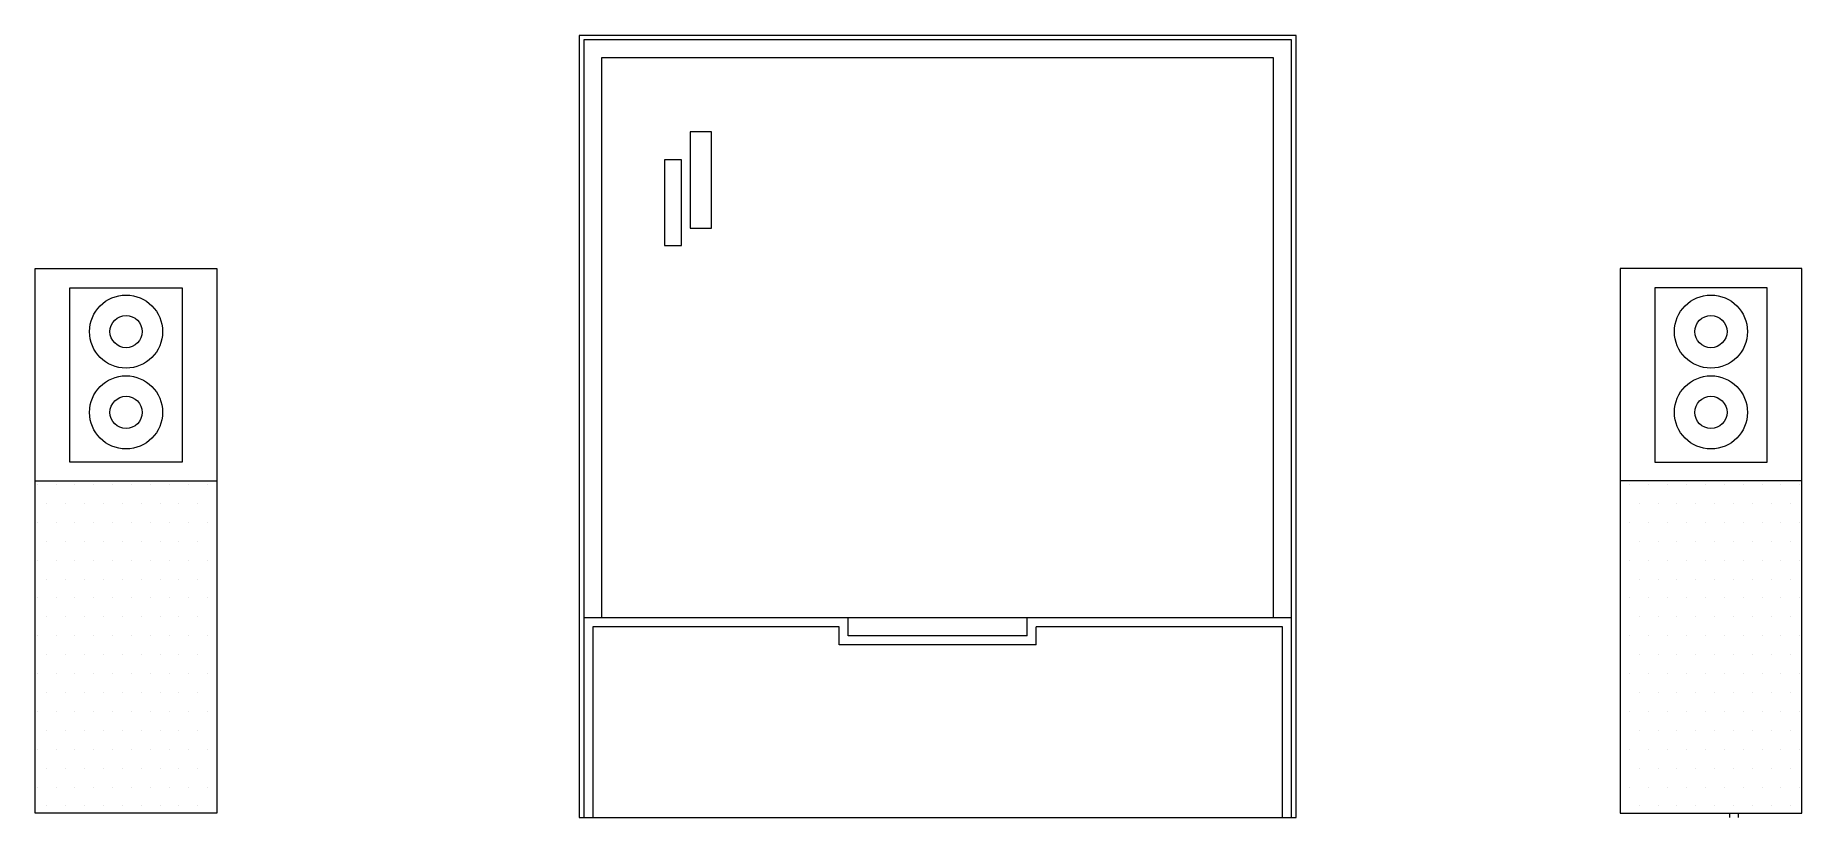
# Model space of a CAD drawing. Header units: millimetres. Extents: x 0 to 2044, y 0 to 905.
import ezdxf

# ---------------------------------------------------------------- set-up
doc = ezdxf.new("R2010")
doc.units = ezdxf.units.MM
doc.layers.add('Furniture_家具立面', color=80, linetype='Continuous', lineweight=9)

msp = doc.modelspace()

# ---------------------------------------------------------------- linework, layer by layer
at = {"layer": 'Furniture_家具立面'}
for p, q in [((629.5, 904.9, 0), (629.5, 0, 0)), ((1459, 904.9, 0), (629.5, 904.9, 0)), ((634.7, 899.7, 0), (634.7, 0, 0)), ((1453.8, 899.7, 0), (634.7, 899.7, 0)), ((1453.8, 0, 0), (1453.8, 899.7, 0)), ((1459, 0, 0), (1459, 904.9, 0)), ((655.4, 879, 0), (655.4, 231, 0)), ((1433, 879, 0), (655.4, 879, 0)), ((1433, 231, 0), (1433, 879, 0)), ((757.8, 793.1, 0), (757.8, 681.8, 0)), ((782.5, 793.1, 0), (757.8, 793.1, 0)), ((782.5, 681.8, 0), (782.5, 793.1, 0)), ((728.1, 760.9, 0), (728.1, 662, 0)), ((747.9, 760.9, 0), (728.1, 760.9, 0)), ((747.9, 662, 0), (747.9, 760.9, 0)), ((757.8, 681.8, 0), (782.5, 681.8, 0)), ((728.1, 662, 0), (747.9, 662, 0)), ((0, 635.3, 0), (210, 635.3, 0)), ((0, 5.3, 0), (0, 635.3, 0)), ((210, 635.3, 0), (210, 5.3, 0)), ((1834.2, 635.3, 0), (1834.2, 5.3, 0)), ((2044.2, 635.3, 0), (1834.2, 635.3, 0)), ((2044.2, 5.3, 0), (2044.2, 635.3, 0)), ((40.1, 612.8, 0), (169.9, 612.8, 0)), ((40.1, 411.3, 0), (40.1, 612.8, 0)), ((169.9, 612.8, 0), (169.9, 411.3, 0)), ((1874.3, 612.8, 0), (1874.3, 411.3, 0)), ((2004.1, 612.8, 0), (1874.3, 612.8, 0)), ((2004.1, 411.3, 0), (2004.1, 612.8, 0)), ((169.9, 411.3, 0), (40.1, 411.3, 0)), ((1874.3, 411.3, 0), (2004.1, 411.3, 0)), ((0, 389.7, 0), (210, 389.7, 0)), ((2044.2, 389.7, 0), (1834.2, 389.7, 0)), ((2.1, 385.4, 0), (2.1, 385.4, 0)), ((24, 385.4, 0), (24, 385.4, 0)), ((45.9, 385.4, 0), (45.9, 385.4, 0)), ((67.7, 385.4, 0), (67.7, 385.4, 0)), ((89.6, 385.4, 0), (89.6, 385.4, 0)), ((111.5, 385.4, 0), (111.5, 385.4, 0)), ((133.4, 385.4, 0), (133.4, 385.4, 0)), ((155.2, 385.4, 0), (155.2, 385.4, 0)), ((177.1, 385.4, 0), (177.1, 385.4, 0)), ((199, 385.4, 0), (199, 385.4, 0)), ((1845.2, 385.4, 0), (1845.2, 385.4, 0)), ((1867.1, 385.4, 0), (1867.1, 385.4, 0)), ((1888.9, 385.4, 0), (1888.9, 385.4, 0)), ((1910.8, 385.4, 0), (1910.8, 385.4, 0)), ((1932.7, 385.4, 0), (1932.7, 385.4, 0)), ((1954.6, 385.4, 0), (1954.6, 385.4, 0)), ((1976.4, 385.4, 0), (1976.4, 385.4, 0)), ((1998.3, 385.4, 0), (1998.3, 385.4, 0)), ((2020.2, 385.4, 0), (2020.2, 385.4, 0)), ((2042.1, 385.4, 0), (2042.1, 385.4, 0)), ((13.1, 363.5, 0), (13.1, 363.5, 0)), ((34.9, 363.5, 0), (34.9, 363.5, 0)), ((56.8, 363.5, 0), (56.8, 363.5, 0)), ((78.7, 363.5, 0), (78.7, 363.5, 0)), ((100.6, 363.5, 0), (100.6, 363.5, 0)), ((122.4, 363.5, 0), (122.4, 363.5, 0)), ((144.3, 363.5, 0), (144.3, 363.5, 0)), ((166.2, 363.5, 0), (166.2, 363.5, 0)), ((188.1, 363.5, 0), (188.1, 363.5, 0)), ((209.9, 363.5, 0), (209.9, 363.5, 0)), ((1834.3, 363.5, 0), (1834.3, 363.5, 0)), ((1856.1, 363.5, 0), (1856.1, 363.5, 0)), ((1878, 363.5, 0), (1878, 363.5, 0)), ((1899.9, 363.5, 0), (1899.9, 363.5, 0)), ((1921.8, 363.5, 0), (1921.8, 363.5, 0)), ((1943.6, 363.5, 0), (1943.6, 363.5, 0)), ((1965.5, 363.5, 0), (1965.5, 363.5, 0)), ((1987.4, 363.5, 0), (1987.4, 363.5, 0)), ((2009.3, 363.5, 0), (2009.3, 363.5, 0)), ((2031.1, 363.5, 0), (2031.1, 363.5, 0)), ((2.1, 341.6, 0), (2.1, 341.6, 0)), ((24, 341.6, 0), (24, 341.6, 0)), ((45.9, 341.6, 0), (45.9, 341.6, 0)), ((67.7, 341.6, 0), (67.7, 341.6, 0)), ((89.6, 341.6, 0), (89.6, 341.6, 0)), ((111.5, 341.6, 0), (111.5, 341.6, 0)), ((133.4, 341.6, 0), (133.4, 341.6, 0)), ((155.2, 341.6, 0), (155.2, 341.6, 0)), ((177.1, 341.6, 0), (177.1, 341.6, 0)), ((199, 341.6, 0), (199, 341.6, 0)), ((1845.2, 341.6, 0), (1845.2, 341.6, 0)), ((1867.1, 341.6, 0), (1867.1, 341.6, 0)), ((1888.9, 341.6, 0), (1888.9, 341.6, 0)), ((1910.8, 341.6, 0), (1910.8, 341.6, 0)), ((1932.7, 341.6, 0), (1932.7, 341.6, 0)), ((1954.6, 341.6, 0), (1954.6, 341.6, 0)), ((1976.4, 341.6, 0), (1976.4, 341.6, 0)), ((1998.3, 341.6, 0), (1998.3, 341.6, 0)), ((2020.2, 341.6, 0), (2020.2, 341.6, 0)), ((2042.1, 341.6, 0), (2042.1, 341.6, 0)), ((13.1, 319.8, 0), (13.1, 319.8, 0)), ((34.9, 319.8, 0), (34.9, 319.8, 0)), ((56.8, 319.8, 0), (56.8, 319.8, 0)), ((78.7, 319.8, 0), (78.7, 319.8, 0)), ((100.6, 319.8, 0), (100.6, 319.8, 0)), ((122.4, 319.8, 0), (122.4, 319.8, 0)), ((144.3, 319.8, 0), (144.3, 319.8, 0)), ((166.2, 319.8, 0), (166.2, 319.8, 0)), ((188.1, 319.8, 0), (188.1, 319.8, 0)), ((209.9, 319.8, 0), (209.9, 319.8, 0)), ((1834.3, 319.8, 0), (1834.3, 319.8, 0)), ((1856.1, 319.8, 0), (1856.1, 319.8, 0)), ((1878, 319.8, 0), (1878, 319.8, 0)), ((1899.9, 319.8, 0), (1899.9, 319.8, 0)), ((1921.8, 319.8, 0), (1921.8, 319.8, 0)), ((1943.6, 319.8, 0), (1943.6, 319.8, 0)), ((1965.5, 319.8, 0), (1965.5, 319.8, 0)), ((1987.4, 319.8, 0), (1987.4, 319.8, 0)), ((2009.3, 319.8, 0), (2009.3, 319.8, 0)), ((2031.1, 319.8, 0), (2031.1, 319.8, 0)), ((2.1, 297.9, 0), (2.1, 297.9, 0)), ((24, 297.9, 0), (24, 297.9, 0)), ((45.9, 297.9, 0), (45.9, 297.9, 0)), ((67.7, 297.9, 0), (67.7, 297.9, 0)), ((89.6, 297.9, 0), (89.6, 297.9, 0)), ((111.5, 297.9, 0), (111.5, 297.9, 0)), ((133.4, 297.9, 0), (133.4, 297.9, 0)), ((155.2, 297.9, 0), (155.2, 297.9, 0)), ((177.1, 297.9, 0), (177.1, 297.9, 0)), ((199, 297.9, 0), (199, 297.9, 0)), ((1845.2, 297.9, 0), (1845.2, 297.9, 0)), ((1867.1, 297.9, 0), (1867.1, 297.9, 0)), ((1888.9, 297.9, 0), (1888.9, 297.9, 0)), ((1910.8, 297.9, 0), (1910.8, 297.9, 0)), ((1932.7, 297.9, 0), (1932.7, 297.9, 0)), ((1954.6, 297.9, 0), (1954.6, 297.9, 0)), ((1976.4, 297.9, 0), (1976.4, 297.9, 0)), ((1998.3, 297.9, 0), (1998.3, 297.9, 0)), ((2020.2, 297.9, 0), (2020.2, 297.9, 0)), ((2042.1, 297.9, 0), (2042.1, 297.9, 0)), ((13.1, 276, 0), (13.1, 276, 0)), ((34.9, 276, 0), (34.9, 276, 0)), ((56.8, 276, 0), (56.8, 276, 0)), ((78.7, 276, 0), (78.7, 276, 0)), ((100.6, 276, 0), (100.6, 276, 0)), ((122.4, 276, 0), (122.4, 276, 0)), ((144.3, 276, 0), (144.3, 276, 0)), ((166.2, 276, 0), (166.2, 276, 0)), ((188.1, 276, 0), (188.1, 276, 0)), ((209.9, 276, 0), (209.9, 276, 0)), ((1834.3, 276, 0), (1834.3, 276, 0)), ((1856.1, 276, 0), (1856.1, 276, 0)), ((1878, 276, 0), (1878, 276, 0)), ((1899.9, 276, 0), (1899.9, 276, 0)), ((1921.8, 276, 0), (1921.8, 276, 0)), ((1943.6, 276, 0), (1943.6, 276, 0)), ((1965.5, 276, 0), (1965.5, 276, 0)), ((1987.4, 276, 0), (1987.4, 276, 0)), ((2009.3, 276, 0), (2009.3, 276, 0)), ((2031.1, 276, 0), (2031.1, 276, 0)), ((2.1, 254.1, 0), (2.1, 254.1, 0)), ((24, 254.1, 0), (24, 254.1, 0)), ((45.9, 254.1, 0), (45.9, 254.1, 0)), ((67.7, 254.1, 0), (67.7, 254.1, 0)), ((89.6, 254.1, 0), (89.6, 254.1, 0)), ((111.5, 254.1, 0), (111.5, 254.1, 0)), ((133.4, 254.1, 0), (133.4, 254.1, 0)), ((155.2, 254.1, 0), (155.2, 254.1, 0)), ((177.1, 254.1, 0), (177.1, 254.1, 0)), ((199, 254.1, 0), (199, 254.1, 0)), ((1845.2, 254.1, 0), (1845.2, 254.1, 0)), ((1867.1, 254.1, 0), (1867.1, 254.1, 0)), ((1888.9, 254.1, 0), (1888.9, 254.1, 0)), ((1910.8, 254.1, 0), (1910.8, 254.1, 0)), ((1932.7, 254.1, 0), (1932.7, 254.1, 0)), ((1954.6, 254.1, 0), (1954.6, 254.1, 0)), ((1976.4, 254.1, 0), (1976.4, 254.1, 0)), ((1998.3, 254.1, 0), (1998.3, 254.1, 0)), ((2020.2, 254.1, 0), (2020.2, 254.1, 0)), ((2042.1, 254.1, 0), (2042.1, 254.1, 0)), ((13.1, 232.3, 0), (13.1, 232.3, 0)), ((34.9, 232.3, 0), (34.9, 232.3, 0)), ((56.8, 232.3, 0), (56.8, 232.3, 0)), ((78.7, 232.3, 0), (78.7, 232.3, 0)), ((100.6, 232.3, 0), (100.6, 232.3, 0)), ((122.4, 232.3, 0), (122.4, 232.3, 0)), ((144.3, 232.3, 0), (144.3, 232.3, 0)), ((166.2, 232.3, 0), (166.2, 232.3, 0)), ((188.1, 232.3, 0), (188.1, 232.3, 0)), ((209.9, 232.3, 0), (209.9, 232.3, 0)), ((1453.8, 231, 0), (634.7, 231, 0)), ((940.6, 210.2, 0), (940.6, 231, 0)), ((1147.9, 210.2, 0), (1147.9, 231, 0)), ((1834.3, 232.3, 0), (1834.3, 232.3, 0)), ((1856.1, 232.3, 0), (1856.1, 232.3, 0)), ((1878, 232.3, 0), (1878, 232.3, 0)), ((1899.9, 232.3, 0), (1899.9, 232.3, 0)), ((1921.8, 232.3, 0), (1921.8, 232.3, 0)), ((1943.6, 232.3, 0), (1943.6, 232.3, 0)), ((1965.5, 232.3, 0), (1965.5, 232.3, 0)), ((1987.4, 232.3, 0), (1987.4, 232.3, 0)), ((2009.3, 232.3, 0), (2009.3, 232.3, 0)), ((2031.1, 232.3, 0), (2031.1, 232.3, 0)), ((2.1, 210.4, 0), (2.1, 210.4, 0)), ((24, 210.4, 0), (24, 210.4, 0)), ((45.9, 210.4, 0), (45.9, 210.4, 0)), ((67.7, 210.4, 0), (67.7, 210.4, 0)), ((89.6, 210.4, 0), (89.6, 210.4, 0)), ((111.5, 210.4, 0), (111.5, 210.4, 0)), ((133.4, 210.4, 0), (133.4, 210.4, 0)), ((155.2, 210.4, 0), (155.2, 210.4, 0)), ((177.1, 210.4, 0), (177.1, 210.4, 0)), ((199, 210.4, 0), (199, 210.4, 0)), ((645.1, 220.6, 0), (645.1, 0, 0)), ((930.2, 220.6, 0), (645.1, 220.6, 0)), ((930.2, 199.9, 0), (930.2, 220.6, 0)), ((1147.9, 210.2, 0), (940.6, 210.2, 0)), ((1443.4, 220.6, 0), (1158.3, 220.6, 0)), ((1158.3, 199.9, 0), (1158.3, 220.6, 0)), ((1443.4, 0, 0), (1443.4, 220.6, 0)), ((1845.2, 210.4, 0), (1845.2, 210.4, 0)), ((1867.1, 210.4, 0), (1867.1, 210.4, 0)), ((1888.9, 210.4, 0), (1888.9, 210.4, 0)), ((1910.8, 210.4, 0), (1910.8, 210.4, 0)), ((1932.7, 210.4, 0), (1932.7, 210.4, 0)), ((1954.6, 210.4, 0), (1954.6, 210.4, 0)), ((1976.4, 210.4, 0), (1976.4, 210.4, 0)), ((1998.3, 210.4, 0), (1998.3, 210.4, 0)), ((2020.2, 210.4, 0), (2020.2, 210.4, 0)), ((2042.1, 210.4, 0), (2042.1, 210.4, 0)), ((13.1, 188.5, 0), (13.1, 188.5, 0)), ((34.9, 188.5, 0), (34.9, 188.5, 0)), ((56.8, 188.5, 0), (56.8, 188.5, 0)), ((78.7, 188.5, 0), (78.7, 188.5, 0)), ((100.6, 188.5, 0), (100.6, 188.5, 0)), ((122.4, 188.5, 0), (122.4, 188.5, 0)), ((144.3, 188.5, 0), (144.3, 188.5, 0)), ((166.2, 188.5, 0), (166.2, 188.5, 0)), ((188.1, 188.5, 0), (188.1, 188.5, 0)), ((209.9, 188.5, 0), (209.9, 188.5, 0)), ((1158.3, 199.9, 0), (930.2, 199.9, 0)), ((1834.3, 188.5, 0), (1834.3, 188.5, 0)), ((1856.1, 188.5, 0), (1856.1, 188.5, 0)), ((1878, 188.5, 0), (1878, 188.5, 0)), ((1899.9, 188.5, 0), (1899.9, 188.5, 0)), ((1921.8, 188.5, 0), (1921.8, 188.5, 0)), ((1943.6, 188.5, 0), (1943.6, 188.5, 0)), ((1965.5, 188.5, 0), (1965.5, 188.5, 0)), ((1987.4, 188.5, 0), (1987.4, 188.5, 0)), ((2009.3, 188.5, 0), (2009.3, 188.5, 0)), ((2031.1, 188.5, 0), (2031.1, 188.5, 0)), ((2.1, 166.6, 0), (2.1, 166.6, 0)), ((24, 166.6, 0), (24, 166.6, 0)), ((45.9, 166.6, 0), (45.9, 166.6, 0)), ((67.7, 166.6, 0), (67.7, 166.6, 0)), ((89.6, 166.6, 0), (89.6, 166.6, 0)), ((111.5, 166.6, 0), (111.5, 166.6, 0)), ((133.4, 166.6, 0), (133.4, 166.6, 0)), ((155.2, 166.6, 0), (155.2, 166.6, 0)), ((177.1, 166.6, 0), (177.1, 166.6, 0)), ((199, 166.6, 0), (199, 166.6, 0)), ((1845.2, 166.6, 0), (1845.2, 166.6, 0)), ((1867.1, 166.6, 0), (1867.1, 166.6, 0)), ((1888.9, 166.6, 0), (1888.9, 166.6, 0)), ((1910.8, 166.6, 0), (1910.8, 166.6, 0)), ((1932.7, 166.6, 0), (1932.7, 166.6, 0)), ((1954.6, 166.6, 0), (1954.6, 166.6, 0)), ((1976.4, 166.6, 0), (1976.4, 166.6, 0)), ((1998.3, 166.6, 0), (1998.3, 166.6, 0)), ((2020.2, 166.6, 0), (2020.2, 166.6, 0)), ((2042.1, 166.6, 0), (2042.1, 166.6, 0)), ((13.1, 144.8, 0), (13.1, 144.8, 0)), ((34.9, 144.8, 0), (34.9, 144.8, 0)), ((56.8, 144.8, 0), (56.8, 144.8, 0)), ((78.7, 144.8, 0), (78.7, 144.8, 0)), ((100.6, 144.8, 0), (100.6, 144.8, 0)), ((122.4, 144.8, 0), (122.4, 144.8, 0)), ((144.3, 144.8, 0), (144.3, 144.8, 0)), ((166.2, 144.8, 0), (166.2, 144.8, 0)), ((188.1, 144.8, 0), (188.1, 144.8, 0)), ((209.9, 144.8, 0), (209.9, 144.8, 0)), ((1834.3, 144.8, 0), (1834.3, 144.8, 0)), ((1856.1, 144.8, 0), (1856.1, 144.8, 0)), ((1878, 144.8, 0), (1878, 144.8, 0)), ((1899.9, 144.8, 0), (1899.9, 144.8, 0)), ((1921.8, 144.8, 0), (1921.8, 144.8, 0)), ((1943.6, 144.8, 0), (1943.6, 144.8, 0)), ((1965.5, 144.8, 0), (1965.5, 144.8, 0)), ((1987.4, 144.8, 0), (1987.4, 144.8, 0)), ((2009.3, 144.8, 0), (2009.3, 144.8, 0)), ((2031.1, 144.8, 0), (2031.1, 144.8, 0)), ((2.1, 122.9, 0), (2.1, 122.9, 0)), ((24, 122.9, 0), (24, 122.9, 0)), ((45.9, 122.9, 0), (45.9, 122.9, 0)), ((67.7, 122.9, 0), (67.7, 122.9, 0)), ((89.6, 122.9, 0), (89.6, 122.9, 0)), ((111.5, 122.9, 0), (111.5, 122.9, 0)), ((133.4, 122.9, 0), (133.4, 122.9, 0)), ((155.2, 122.9, 0), (155.2, 122.9, 0)), ((177.1, 122.9, 0), (177.1, 122.9, 0)), ((199, 122.9, 0), (199, 122.9, 0)), ((1845.2, 122.9, 0), (1845.2, 122.9, 0)), ((1867.1, 122.9, 0), (1867.1, 122.9, 0)), ((1888.9, 122.9, 0), (1888.9, 122.9, 0)), ((1910.8, 122.9, 0), (1910.8, 122.9, 0)), ((1932.7, 122.9, 0), (1932.7, 122.9, 0)), ((1954.6, 122.9, 0), (1954.6, 122.9, 0)), ((1976.4, 122.9, 0), (1976.4, 122.9, 0)), ((1998.3, 122.9, 0), (1998.3, 122.9, 0)), ((2020.2, 122.9, 0), (2020.2, 122.9, 0)), ((2042.1, 122.9, 0), (2042.1, 122.9, 0)), ((13.1, 101, 0), (13.1, 101, 0)), ((34.9, 101, 0), (34.9, 101, 0)), ((56.8, 101, 0), (56.8, 101, 0)), ((78.7, 101, 0), (78.7, 101, 0)), ((100.6, 101, 0), (100.6, 101, 0)), ((122.4, 101, 0), (122.4, 101, 0)), ((144.3, 101, 0), (144.3, 101, 0)), ((166.2, 101, 0), (166.2, 101, 0)), ((188.1, 101, 0), (188.1, 101, 0)), ((209.9, 101, 0), (209.9, 101, 0)), ((1834.3, 101, 0), (1834.3, 101, 0)), ((1856.1, 101, 0), (1856.1, 101, 0)), ((1878, 101, 0), (1878, 101, 0)), ((1899.9, 101, 0), (1899.9, 101, 0)), ((1921.8, 101, 0), (1921.8, 101, 0)), ((1943.6, 101, 0), (1943.6, 101, 0)), ((1965.5, 101, 0), (1965.5, 101, 0)), ((1987.4, 101, 0), (1987.4, 101, 0)), ((2009.3, 101, 0), (2009.3, 101, 0)), ((2031.1, 101, 0), (2031.1, 101, 0)), ((2.1, 79.1, 0), (2.1, 79.1, 0)), ((24, 79.1, 0), (24, 79.1, 0)), ((45.9, 79.1, 0), (45.9, 79.1, 0)), ((67.7, 79.1, 0), (67.7, 79.1, 0)), ((89.6, 79.1, 0), (89.6, 79.1, 0)), ((111.5, 79.1, 0), (111.5, 79.1, 0)), ((133.4, 79.1, 0), (133.4, 79.1, 0)), ((155.2, 79.1, 0), (155.2, 79.1, 0)), ((177.1, 79.1, 0), (177.1, 79.1, 0)), ((199, 79.1, 0), (199, 79.1, 0)), ((1845.2, 79.1, 0), (1845.2, 79.1, 0)), ((1867.1, 79.1, 0), (1867.1, 79.1, 0)), ((1888.9, 79.1, 0), (1888.9, 79.1, 0)), ((1910.8, 79.1, 0), (1910.8, 79.1, 0)), ((1932.7, 79.1, 0), (1932.7, 79.1, 0)), ((1954.6, 79.1, 0), (1954.6, 79.1, 0)), ((1976.4, 79.1, 0), (1976.4, 79.1, 0)), ((1998.3, 79.1, 0), (1998.3, 79.1, 0)), ((2020.2, 79.1, 0), (2020.2, 79.1, 0)), ((2042.1, 79.1, 0), (2042.1, 79.1, 0)), ((13.1, 57.3, 0), (13.1, 57.3, 0)), ((34.9, 57.3, 0), (34.9, 57.3, 0)), ((56.8, 57.3, 0), (56.8, 57.3, 0)), ((78.7, 57.3, 0), (78.7, 57.3, 0)), ((100.6, 57.3, 0), (100.6, 57.3, 0)), ((122.4, 57.3, 0), (122.4, 57.3, 0)), ((144.3, 57.3, 0), (144.3, 57.3, 0)), ((166.2, 57.3, 0), (166.2, 57.3, 0)), ((188.1, 57.3, 0), (188.1, 57.3, 0)), ((209.9, 57.3, 0), (209.9, 57.3, 0)), ((1834.3, 57.3, 0), (1834.3, 57.3, 0)), ((1856.1, 57.3, 0), (1856.1, 57.3, 0)), ((1878, 57.3, 0), (1878, 57.3, 0)), ((1899.9, 57.3, 0), (1899.9, 57.3, 0)), ((1921.8, 57.3, 0), (1921.8, 57.3, 0)), ((1943.6, 57.3, 0), (1943.6, 57.3, 0)), ((1965.5, 57.3, 0), (1965.5, 57.3, 0)), ((1987.4, 57.3, 0), (1987.4, 57.3, 0)), ((2009.3, 57.3, 0), (2009.3, 57.3, 0)), ((2031.1, 57.3, 0), (2031.1, 57.3, 0)), ((2.1, 35.4, 0), (2.1, 35.4, 0)), ((24, 35.4, 0), (24, 35.4, 0)), ((45.9, 35.4, 0), (45.9, 35.4, 0)), ((67.7, 35.4, 0), (67.7, 35.4, 0)), ((89.6, 35.4, 0), (89.6, 35.4, 0)), ((111.5, 35.4, 0), (111.5, 35.4, 0)), ((133.4, 35.4, 0), (133.4, 35.4, 0)), ((155.2, 35.4, 0), (155.2, 35.4, 0)), ((177.1, 35.4, 0), (177.1, 35.4, 0)), ((199, 35.4, 0), (199, 35.4, 0)), ((1845.2, 35.4, 0), (1845.2, 35.4, 0)), ((1867.1, 35.4, 0), (1867.1, 35.4, 0)), ((1888.9, 35.4, 0), (1888.9, 35.4, 0)), ((1910.8, 35.4, 0), (1910.8, 35.4, 0)), ((1932.7, 35.4, 0), (1932.7, 35.4, 0)), ((1954.6, 35.4, 0), (1954.6, 35.4, 0)), ((1976.4, 35.4, 0), (1976.4, 35.4, 0)), ((1998.3, 35.4, 0), (1998.3, 35.4, 0)), ((2020.2, 35.4, 0), (2020.2, 35.4, 0)), ((2042.1, 35.4, 0), (2042.1, 35.4, 0)), ((210, 5.3, 0), (0, 5.3, 0)), ((13.1, 13.5, 0), (13.1, 13.5, 0)), ((34.9, 13.5, 0), (34.9, 13.5, 0)), ((56.8, 13.5, 0), (56.8, 13.5, 0)), ((78.7, 13.5, 0), (78.7, 13.5, 0)), ((100.6, 13.5, 0), (100.6, 13.5, 0)), ((122.4, 13.5, 0), (122.4, 13.5, 0)), ((144.3, 13.5, 0), (144.3, 13.5, 0)), ((166.2, 13.5, 0), (166.2, 13.5, 0)), ((188.1, 13.5, 0), (188.1, 13.5, 0)), ((209.9, 13.5, 0), (209.9, 13.5, 0)), ((629.5, 0, 0), (1459, 0, 0)), ((634.7, 0, 0), (1453.8, 0, 0)), ((645.1, 0, 0), (1443.4, 0, 0)), ((1834.2, 5.3, 0), (2044.2, 5.3, 0)), ((1834.3, 13.5, 0), (1834.3, 13.5, 0)), ((1856.1, 13.5, 0), (1856.1, 13.5, 0)), ((1878, 13.5, 0), (1878, 13.5, 0)), ((1899.9, 13.5, 0), (1899.9, 13.5, 0)), ((1921.8, 13.5, 0), (1921.8, 13.5, 0)), ((1943.6, 13.5, 0), (1943.6, 13.5, 0)), ((1965.5, 13.5, 0), (1965.5, 13.5, 0)), ((1970.7, 5.3, 0), (1970.7, 0, 0)), ((1987.4, 13.5, 0), (1987.4, 13.5, 0)), ((2009.3, 13.5, 0), (2009.3, 13.5, 0)), ((2031.1, 13.5, 0), (2031.1, 13.5, 0))]:
    msp.add_line(p, q, dxfattribs=at)
at = {"layer": 'Furniture_家具立面', "color": 4}
msp.add_line((1960.7, 5.3, 0), (1960.7, 0, 0), dxfattribs=at)
at = {"layer": 'Furniture_家具立面'}
for centre, radius in [((105, 562.2, 0), 42.3), ((1939.2, 562.2, 0), 42.3), ((105, 562.2, 0), 18.6), ((1939.2, 562.2, 0), 18.6), ((105, 468.8, 0), 42.3), ((1939.2, 468.8, 0), 42.3), ((105, 468.8, 0), 18.6), ((1939.2, 468.8, 0), 18.6)]:
    msp.add_circle(centre, radius, dxfattribs=at)

doc.saveas('drawing.dxf')
